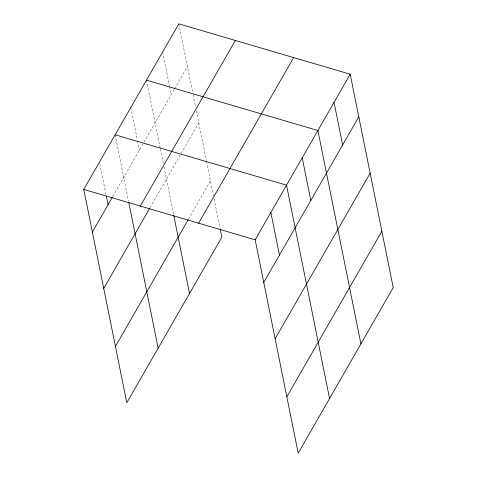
<?xml version="1.0" encoding="UTF-8"?>
<svg xmlns="http://www.w3.org/2000/svg" width="477" height="477" viewBox="0 0 477 477"><rect width="100%" height="100%" fill="white"/><g stroke="black" fill="none" stroke-linecap="round" stroke-linejoin="round"><path stroke-width="0.36" stroke-dasharray="2.38 1.79" d="M112.793 196.494L174.183 89.521M174.546 88.883L187.395 66.488M150.04 207.716L198.76 122.827M188.433 219.253L210.458 180.866M178.803 23.85L192.642 92.49M193.078 94.655L195.552 106.937M196.28 110.545L206.362 160.552M206.511 161.28L213.517 196.035M214.101 198.927L220.076 228.537M162.645 51.999L169.496 85.967M169.639 86.689L171.243 94.637M146.493 80.148L160.189 148.067M160.332 148.788L163.39 163.957M163.975 166.843L173.616 214.674M130.817 107.468L137.37 139.994M137.519 140.715L139.409 150.112M115.136 134.794L128.54 201.264M99.747 163.557L106.013 194.634"/><path stroke-width="0.72" d="M220.219 229.258L221.823 237.206L126.799 402.791L83.779 189.435L178.803 23.85L350.201 74.209L393.221 287.565L298.197 453.15L255.177 239.794L350.201 74.209M92.377 232.072L112.429 197.126M140.339 206.052L235.364 40.467M103.736 288.412L149.677 208.354M115.44 346.451L188.069 219.897M198.617 223.176L293.641 57.592M263.775 282.432L358.799 116.847M275.134 338.771L370.158 173.187M286.838 396.816L381.862 231.232M146.493 80.148L317.891 130.507L360.916 343.863M115.136 134.794L286.534 185.154L329.559 398.51M83.779 189.435L255.177 239.794M334.049 102.358L342.647 144.996M302.215 157.827L310.813 200.471M270.858 212.474L279.456 255.112M173.765 215.401L189.512 293.504M128.832 202.707L158.155 348.144M106.305 196.077L108.052 204.752"/></g></svg>
